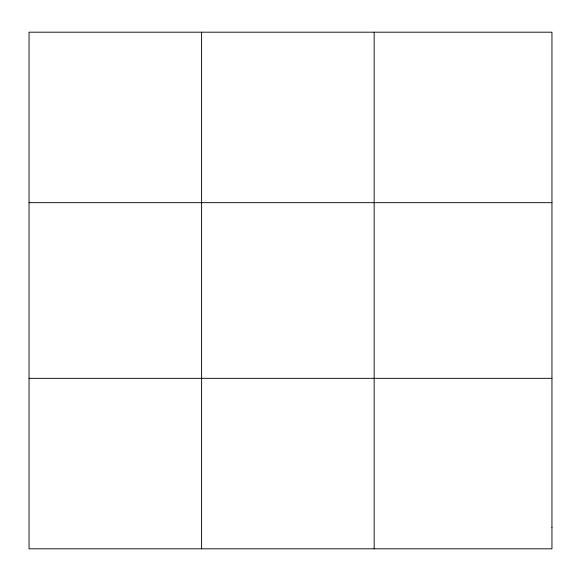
<?xml version="1.0" encoding="UTF-8"?>
<svg xmlns="http://www.w3.org/2000/svg" width="581" height="581" viewBox="0 0 581 581"><rect width="100%" height="100%" fill="white"/><g stroke="black" fill="none" stroke-linecap="round" stroke-linejoin="round"><path stroke-width="0.87" d="M201.607 32.187L201.607 548.813M374.164 32.187L374.164 548.813M29.05 202.675L551.95 202.675M29.05 378.325L551.95 378.325M551.95 527.504L551.95 548.813L29.05 548.813L29.05 32.187L551.95 32.187L551.95 527.504"/></g></svg>
